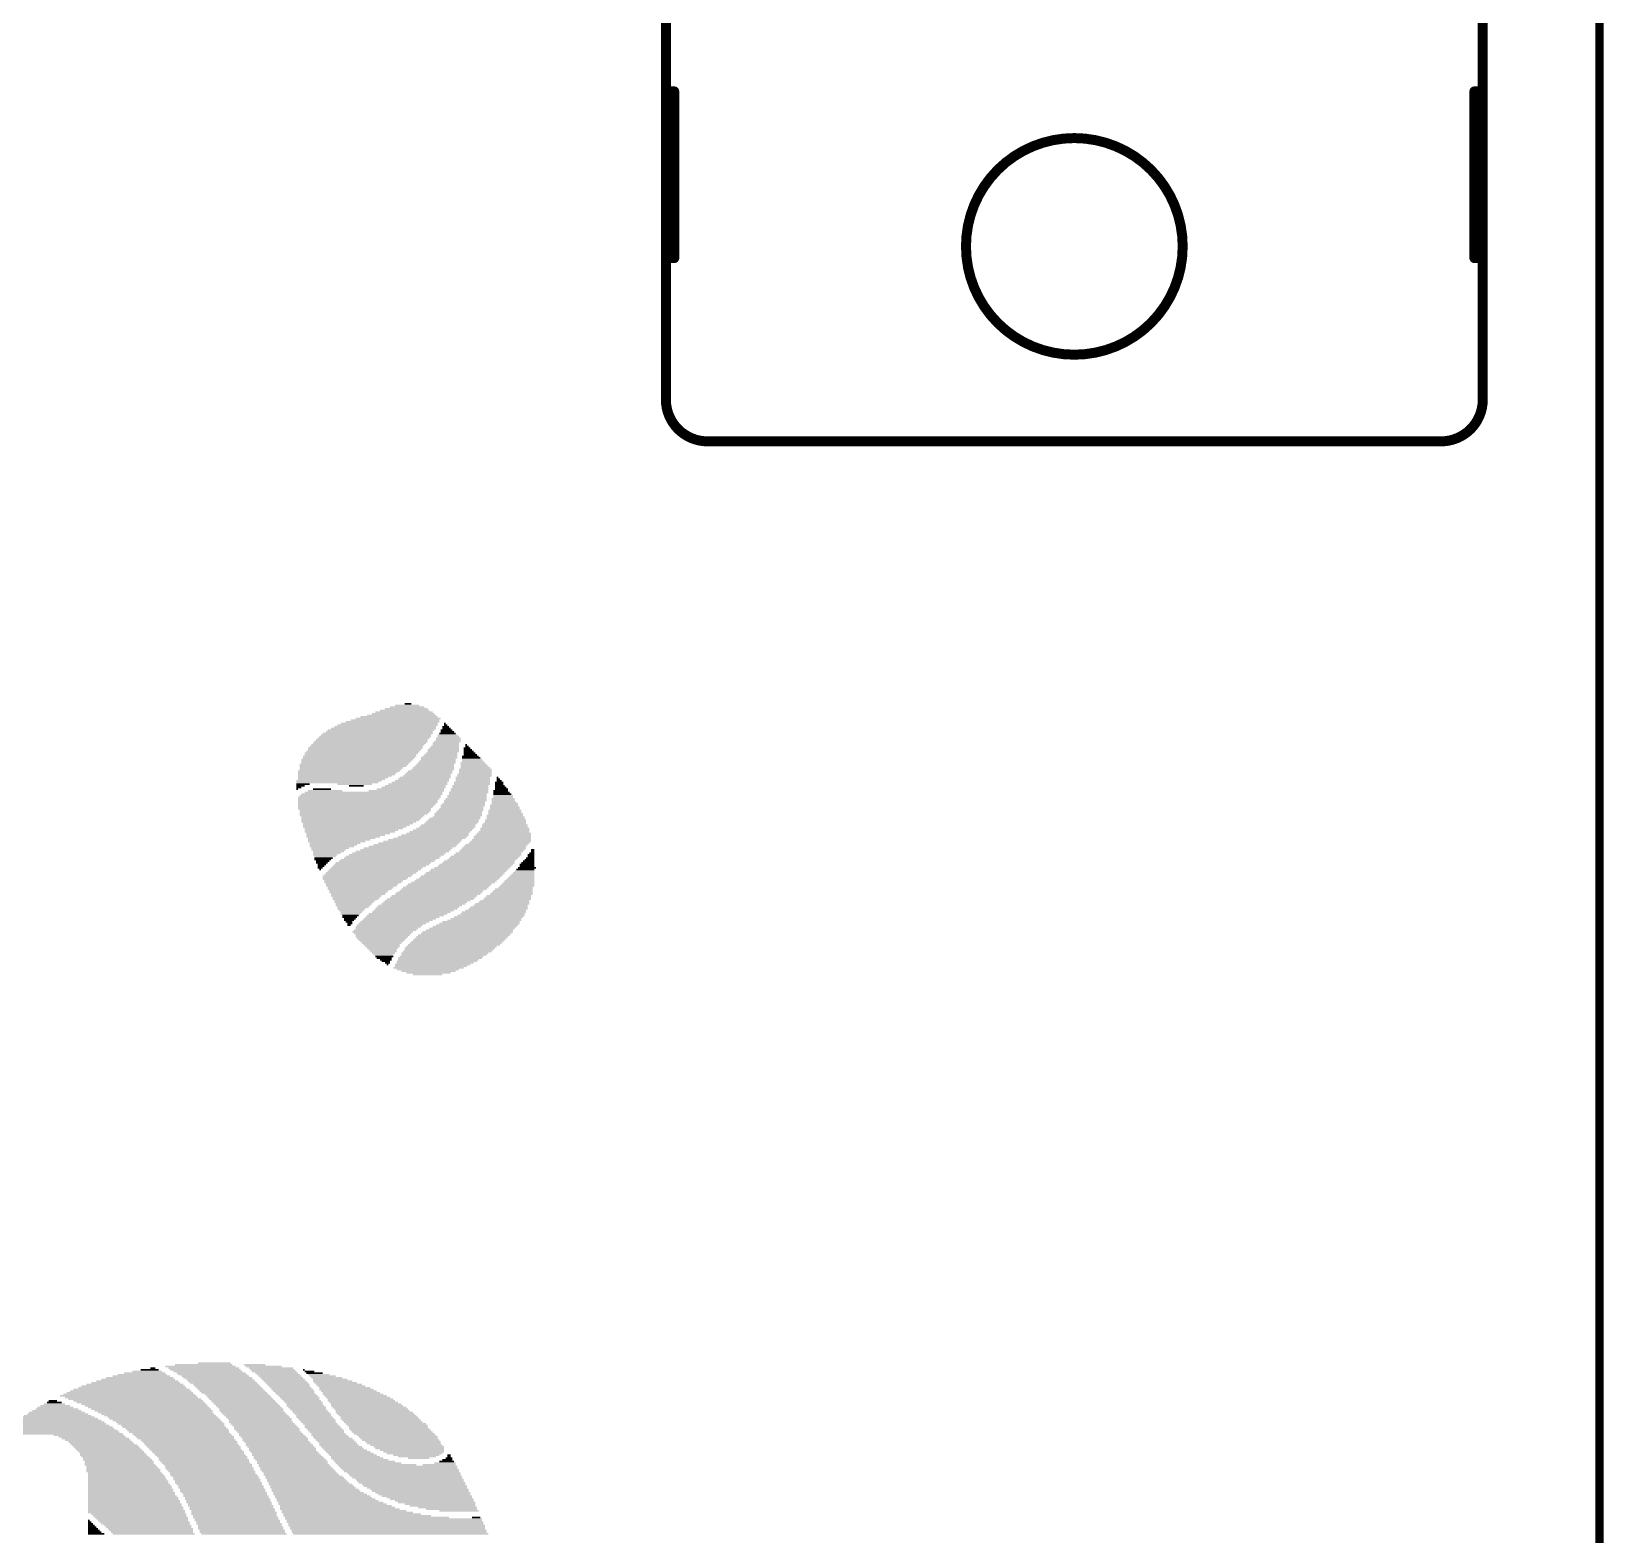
# Model space of a CAD drawing. Extents: x 0 to 158, y 0 to 111.
# Drawn here: x 134.11 to 158.06, y 22.84 to 45.75 of the extents above; entities that cross this region are included whole.
import ezdxf

# ---------------------------------------------------------------- set-up
doc = ezdxf.new("R2010")
doc.units = 0
doc.layers.add('20', color=53, linetype='CONTINUOUS')
doc.layers.add('21', color=53, linetype='CONTINUOUS')

# ---------------------------------------------------------------- blocks, each defined once
blk = doc.blocks.new('RECT')
blk.add_solid([(-0.5, -0.5), (0.5, -0.5), (-0.5, 0.5), (0.5, 0.5)])

msp = doc.modelspace()

# ---------------------------------------------------------------- linework, layer by layer
at = {"layer": '20', "const_width": 0.127}
msp.add_lwpolyline([(158, 4), (158, 104)], dxfattribs=at)
at = {"layer": '21', "const_width": 0.1524}
for points in [[(143.777, 65.16), (143.777, 44.84)], [(156.223, 44.84), (156.223, 65.16)], [(143.904, 44.84), (143.777, 44.84)], [(143.777, 44.84), (143.777, 42.3)], [(143.904, 42.3), (143.904, 44.84)], [(156.096, 42.3), (156.096, 44.84)], [(156.096, 44.84), (156.223, 44.84)], [(156.223, 42.3), (156.223, 44.84)], [(143.777, 42.3), (143.904, 42.3)], [(143.777, 42.3), (143.777, 40.141)], [(156.223, 42.3), (156.096, 42.3)], [(156.223, 40.141), (156.223, 42.3)], [(144.412, 39.506), (155.588, 39.506)]]:
    msp.add_lwpolyline(points, dxfattribs=at)
at = {"layer": '21'}
for points, const_width in [([(143.777, 44.8781, 1), (143.777, 44.8019)], 0.0762), ([(143.8151, 44.84, 1), (143.7389, 44.84)], 0.0762), ([(143.7389, 44.84, 1), (143.8151, 44.84)], 0.0762), ([(143.9421, 44.84, 1), (143.8659, 44.84)], 0.0762), ([(143.904, 44.8019, 1), (143.904, 44.8781)], 0.0762), ([(156.1341, 44.84, 1), (156.0579, 44.84)], 0.0762), ([(156.096, 44.8781, 1), (156.096, 44.8019)], 0.0762), ([(156.2611, 44.84, 1), (156.1849, 44.84)], 0.0762), ([(156.1849, 44.84, 1), (156.2611, 44.84)], 0.0762), ([(156.223, 44.8019, 1), (156.223, 44.8781)], 0.0762), ([(150, 40.8268, 1), (150, 44.1288, 1), (150, 40.8268)], 0.1524), ([(143.777, 42.3381, 1), (143.777, 42.2619)], 0.0762), ([(143.8151, 42.3, 1), (143.7389, 42.3)], 0.0762), ([(143.7389, 42.3, 1), (143.8151, 42.3)], 0.0762), ([(143.8659, 42.3, 1), (143.9421, 42.3)], 0.0762), ([(143.904, 42.2619, 1), (143.904, 42.3381)], 0.0762), ([(156.096, 42.3381, 1), (156.096, 42.2619)], 0.0762), ([(156.0579, 42.3, 1), (156.1341, 42.3)], 0.0762), ([(156.2611, 42.3, 1), (156.1849, 42.3)], 0.0762), ([(156.1849, 42.3, 1), (156.2611, 42.3)], 0.0762), ([(156.223, 42.2619, 1), (156.223, 42.3381)], 0.0762), ([(143.777, 40.141, 0.4142), (144.412, 39.506)], 0.1524), ([(143.8151, 40.141, 1), (143.7389, 40.141)], 0.0762), ([(143.7389, 40.141, 1), (143.8151, 40.141)], 0.0762), ([(155.588, 39.506, 0.4142), (156.223, 40.141)], 0.1524), ([(156.2611, 40.141, 1), (156.1849, 40.141)], 0.0762), ([(156.1849, 40.141, 1), (156.2611, 40.141)], 0.0762), ([(144.412, 39.5441, 1), (144.412, 39.4679)], 0.0762), ([(144.412, 39.4679, 1), (144.412, 39.5441)], 0.0762), ([(155.588, 39.5441, 1), (155.588, 39.4679)], 0.0762), ([(155.588, 39.4679, 1), (155.588, 39.5441)], 0.0762)]:
    msp.add_lwpolyline(points, format="xyb", dxfattribs=dict(at, const_width=const_width))

# ---------------------------------------------------------------- block references
at = {"layer": '21', "yscale": 0.025}
for p, xscale in [((139.835, 35.455), 0.525), ((139.835, 35.48), 0.375), ((139.8475, 35.505), 0.1), ((139.56, 35.205), 1.475), ((139.61, 35.23), 1.425), ((139.6475, 35.255), 1.35), ((139.6975, 35.28), 1.3), ((139.71, 35.305), 1.175), ((139.7475, 35.33), 1.05), ((139.7725, 35.355), 0.95), ((139.785, 35.38), 0.875), ((139.7975, 35.405), 0.75), ((139.8225, 35.43), 0.65), ((140.41, 35.205), 0.025), ((139.3225, 34.98), 1.7), ((139.3475, 35.005), 1.7), ((139.36, 35.03), 1.675), ((139.385, 35.055), 1.675), ((139.41, 35.08), 1.625), ((139.435, 35.105), 1.625), ((139.4725, 35.13), 1.6), ((139.4975, 35.155), 1.55), ((139.535, 35.18), 1.525), ((140.46, 34.98), 0.375), ((140.4475, 35.03), 0.3), ((140.46, 35.005), 0.325), ((140.4475, 35.055), 0.25), ((140.435, 35.105), 0.175), ((140.4475, 35.08), 0.2), ((140.4225, 35.155), 0.1), ((140.435, 35.13), 0.125), ((140.4225, 35.18), 0.05), ((139.135, 34.755), 1.725), ((139.1225, 34.73), 1.7), ((139.16, 34.78), 1.725), ((139.1975, 34.83), 1.75), ((139.185, 34.805), 1.725), ((139.21, 34.855), 1.725), ((139.235, 34.88), 1.725), ((139.26, 34.905), 1.725), ((139.285, 34.93), 1.725), ((139.2975, 34.955), 1.7), ((140.3475, 34.73), 0.5), ((140.36, 34.755), 0.475), ((140.385, 34.805), 0.475), ((140.385, 34.78), 0.475), ((140.3975, 34.83), 0.45), ((140.41, 34.855), 0.425), ((140.4225, 34.905), 0.4), ((140.4225, 34.88), 0.4), ((140.4475, 34.93), 0.4), ((140.46, 34.955), 0.375), ((140.7475, 34.83), 0.1), ((140.76, 34.805), 0.125), ((140.7725, 34.78), 0.15), ((140.785, 34.755), 0.175), ((140.7975, 34.73), 0.2), ((140.735, 34.88), 0.025), ((140.7475, 34.855), 0.05), ((139.0225, 34.58), 1.65), ((139.01, 34.555), 1.625), ((138.985, 34.53), 1.575), ((138.9725, 34.505), 1.55), ((139.0725, 34.655), 1.7), ((139.06, 34.63), 1.675), ((139.0475, 34.605), 1.65), ((139.11, 34.705), 1.725), ((139.0975, 34.68), 1.7), ((140.2225, 34.505), 0.65), ((140.235, 34.53), 0.625), ((140.2475, 34.555), 0.6), ((140.26, 34.58), 0.575), ((140.285, 34.605), 0.575), ((140.2975, 34.63), 0.55), ((140.3225, 34.68), 0.55), ((140.31, 34.655), 0.525), ((140.335, 34.705), 0.525), ((140.8725, 34.505), 0.5), ((140.835, 34.605), 0.375), ((140.8475, 34.58), 0.4), ((140.86, 34.555), 0.425), ((140.8725, 34.53), 0.45), ((140.7975, 34.705), 0.25), ((140.81, 34.68), 0.275), ((140.8225, 34.655), 0.3), ((140.835, 34.63), 0.325), ((138.7975, 34.33), 1.3), ((138.7725, 34.305), 1.25), ((138.2475, 34.28), 0.2), ((138.21, 34.255), 0.125), ((138.9475, 34.48), 1.55), ((138.9225, 34.455), 1.5), ((138.91, 34.43), 1.475), ((138.885, 34.405), 1.425), ((138.86, 34.38), 1.375), ((138.835, 34.355), 1.325), ((139.035, 34.28), 0.525), ((139.06, 34.255), 0.225), ((139.96, 34.255), 0.925), ((139.9975, 34.28), 0.9), ((140.0225, 34.305), 0.85), ((140.06, 34.33), 0.825), ((140.085, 34.355), 0.775), ((140.11, 34.38), 0.775), ((140.135, 34.405), 0.725), ((140.1475, 34.43), 0.7), ((140.1725, 34.455), 0.7), ((140.185, 34.48), 0.675), ((140.7975, 34.255), 0.55), ((140.8225, 34.305), 0.55), ((140.8225, 34.28), 0.55), ((140.835, 34.38), 0.525), ((140.835, 34.355), 0.525), ((140.835, 34.33), 0.525), ((140.86, 34.43), 0.525), ((140.86, 34.405), 0.525), ((140.8725, 34.48), 0.5), ((140.8725, 34.455), 0.5), ((141.235, 34.305), 0.125), ((141.235, 34.28), 0.125), ((141.2475, 34.255), 0.15), ((141.21, 34.38), 0.025), ((141.2225, 34.355), 0.05), ((141.235, 34.33), 0.075), ((138.185, 34.23), 0.075), ((138.16, 34.205), 0.025), ((139.26, 34.08), 2.175), ((139.2475, 34.055), 2.15), ((139.235, 34.03), 2.125), ((139.235, 34.005), 2.125), ((139.2725, 34.105), 2.15), ((139.2975, 34.13), 2.15), ((139.3225, 34.155), 2.1), ((138.585, 34.18), 0.525), ((138.535, 34.205), 0.275), ((139.8225, 34.18), 1.15), ((139.885, 34.205), 1.025), ((139.935, 34.23), 0.975), ((140.7225, 34.03), 0.65), ((140.71, 34.005), 0.625), ((140.735, 34.055), 0.625), ((140.7475, 34.105), 0.6), ((140.7475, 34.08), 0.6), ((140.7725, 34.155), 0.6), ((140.76, 34.13), 0.575), ((140.785, 34.205), 0.575), ((140.785, 34.18), 0.575), ((140.7975, 34.23), 0.55), ((141.2975, 34.055), 0.35), ((141.2975, 34.03), 0.35), ((141.31, 34.005), 0.375), ((141.26, 34.18), 0.225), ((141.2725, 34.155), 0.25), ((141.285, 34.13), 0.275), ((141.2975, 34.105), 0.3), ((141.2975, 34.08), 0.3), ((141.26, 34.23), 0.175), ((141.2725, 34.205), 0.2), ((139.2225, 33.98), 2.1), ((139.21, 33.955), 2.075), ((139.1975, 33.93), 2.05), ((139.185, 33.905), 2.025), ((139.1975, 33.88), 2), ((139.185, 33.855), 1.975), ((139.1725, 33.83), 1.95), ((139.1475, 33.805), 1.9), ((139.1475, 33.78), 1.85), ((140.585, 33.78), 0.725), ((140.61, 33.83), 0.725), ((140.61, 33.805), 0.725), ((140.6225, 33.855), 0.7), ((140.6475, 33.88), 0.7), ((140.66, 33.905), 0.675), ((140.685, 33.955), 0.675), ((140.6725, 33.93), 0.65), ((140.6975, 33.98), 0.65), ((141.3225, 33.805), 0.55), ((141.335, 33.78), 0.575), ((141.3225, 33.88), 0.5), ((141.3225, 33.855), 0.5), ((141.335, 33.83), 0.525), ((141.31, 33.955), 0.425), ((141.3225, 33.93), 0.45), ((141.3225, 33.905), 0.45), ((141.3225, 33.98), 0.4), ((139.135, 33.755), 1.825), ((139.1225, 33.73), 1.8), ((139.0975, 33.705), 1.75), ((139.085, 33.68), 1.675), ((139.06, 33.655), 1.625), ((139.035, 33.63), 1.575), ((139.0225, 33.605), 1.5), ((138.985, 33.58), 1.425), ((138.96, 33.555), 1.375), ((138.935, 33.53), 1.275), ((140.2975, 33.53), 0.95), ((140.335, 33.555), 0.925), ((140.3725, 33.58), 0.9), ((140.41, 33.605), 0.875), ((140.4475, 33.63), 0.85), ((140.46, 33.655), 0.825), ((140.4975, 33.68), 0.8), ((140.5225, 33.705), 0.8), ((140.535, 33.73), 0.775), ((140.56, 33.755), 0.775), ((141.31, 33.53), 0.825), ((141.31, 33.555), 0.775), ((141.3225, 33.605), 0.75), ((141.3225, 33.58), 0.75), ((141.3225, 33.655), 0.7), ((141.3225, 33.63), 0.7), ((141.3225, 33.68), 0.65), ((141.335, 33.73), 0.625), ((141.335, 33.705), 0.625), ((141.335, 33.755), 0.575), ((138.8975, 33.505), 1.2), ((138.86, 33.48), 1.125), ((138.835, 33.455), 1.025), ((138.7975, 33.43), 0.95), ((138.76, 33.405), 0.875), ((138.735, 33.38), 0.775), ((138.71, 33.355), 0.725), ((138.685, 33.33), 0.675), ((138.66, 33.305), 0.575), ((139.8475, 33.305), 1.35), ((139.91, 33.33), 1.325), ((139.96, 33.355), 1.275), ((140.01, 33.38), 1.225), ((140.06, 33.405), 1.175), ((140.11, 33.43), 1.125), ((140.1725, 33.455), 1.1), ((140.2225, 33.48), 1.05), ((140.26, 33.505), 1.025), ((141.16, 33.305), 0.975), ((141.1725, 33.33), 0.95), ((141.1975, 33.355), 0.95), ((141.235, 33.38), 0.925), ((141.26, 33.405), 0.925), ((141.2725, 33.43), 0.9), ((141.285, 33.48), 0.875), ((141.285, 33.455), 0.875), ((141.2975, 33.505), 0.85), ((138.635, 33.28), 0.525), ((138.635, 33.255), 0.475), ((138.61, 33.23), 0.425), ((138.585, 33.205), 0.375), ((138.585, 33.18), 0.325), ((138.56, 33.155), 0.275), ((138.5475, 33.13), 0.25), ((138.5475, 33.105), 0.2), ((138.535, 33.08), 0.175), ((138.535, 33.055), 0.125), ((139.4475, 33.055), 1.45), ((139.4725, 33.08), 1.45), ((139.5225, 33.105), 1.45), ((139.5475, 33.13), 1.45), ((139.5975, 33.155), 1.45), ((139.6225, 33.18), 1.45), ((139.6725, 33.205), 1.45), ((139.71, 33.23), 1.425), ((139.76, 33.255), 1.425), ((139.81, 33.28), 1.375), ((140.885, 33.055), 1.125), ((140.9225, 33.08), 1.1), ((140.935, 33.105), 1.075), ((140.9725, 33.13), 1.05), ((140.9975, 33.155), 1.05), ((141.0225, 33.18), 1.05), ((141.06, 33.205), 1.025), ((141.11, 33.255), 0.975), ((141.135, 33.28), 0.975), ((141.66, 33.055), 0.225), ((141.6725, 33.08), 0.2), ((141.685, 33.105), 0.175), ((141.6975, 33.13), 0.15), ((141.71, 33.155), 0.125), ((141.7225, 33.205), 0.1), ((141.7225, 33.18), 0.1), ((141.735, 33.23), 0.075), ((141.7475, 33.28), 0.05), ((141.7475, 33.255), 0.05), ((138.5225, 33.03), 0.1), ((138.51, 33.005), 0.075), ((138.51, 32.98), 0.025), ((139.2225, 32.88), 1.35), ((139.1975, 32.855), 1.3), ((139.185, 32.83), 1.275), ((139.2475, 32.905), 1.35), ((139.1725, 32.805), 1.2), ((139.285, 32.93), 1.375), ((139.31, 32.955), 1.375), ((139.3475, 32.98), 1.4), ((139.3725, 33.005), 1.4), ((139.41, 33.03), 1.425), ((140.5725, 32.805), 1.25), ((140.5975, 32.83), 1.25), ((140.635, 32.855), 1.225), ((140.66, 32.88), 1.225), ((140.6975, 32.905), 1.2), ((140.7225, 32.93), 1.2), ((140.76, 32.955), 1.175), ((140.785, 32.98), 1.175), ((140.8225, 33.005), 1.15), ((140.86, 33.03), 1.125), ((141.5475, 32.805), 0.45), ((141.56, 32.83), 0.425), ((141.5725, 32.855), 0.4), ((141.585, 32.88), 0.375), ((141.5975, 32.905), 0.35), ((141.61, 32.93), 0.325), ((141.6225, 32.955), 0.3), ((141.635, 32.98), 0.275), ((141.66, 33.005), 0.275), ((141.66, 33.03), 0.225), ((139.16, 32.78), 1.175), ((139.1475, 32.755), 1.1), ((139.135, 32.73), 1.075), ((139.11, 32.68), 0.975), ((139.0975, 32.655), 0.9), ((139.085, 32.63), 0.875), ((139.085, 32.605), 0.825), ((139.06, 32.58), 0.775), ((140.2475, 32.58), 1.3), ((140.2975, 32.605), 1.3), ((140.3225, 32.63), 1.3), ((140.36, 32.655), 1.275), ((140.3975, 32.68), 1.3), ((140.4225, 32.705), 1.3), ((140.46, 32.73), 1.275), ((140.485, 32.755), 1.275), ((140.535, 32.78), 1.275), ((141.385, 32.58), 0.675), ((141.4225, 32.605), 0.65), ((141.435, 32.63), 0.625), ((141.4475, 32.655), 0.6), ((141.46, 32.68), 0.575), ((141.485, 32.705), 0.525), ((141.51, 32.73), 0.525), ((141.5225, 32.755), 0.5), ((141.535, 32.78), 0.475), ((139.06, 32.555), 0.725), ((139.0475, 32.53), 0.7), ((139.035, 32.505), 0.625), ((139.0225, 32.48), 0.6), ((139.0225, 32.455), 0.55), ((139.01, 32.43), 0.525), ((139.01, 32.405), 0.475), ((138.985, 32.38), 0.425), ((138.985, 32.355), 0.375), ((138.985, 32.33), 0.325), ((139.8975, 32.33), 1.2), ((139.935, 32.355), 1.225), ((139.9725, 32.38), 1.25), ((139.9975, 32.405), 1.25), ((140.035, 32.43), 1.275), ((140.085, 32.455), 1.275), ((140.11, 32.48), 1.275), ((140.1475, 32.505), 1.3), ((140.185, 32.53), 1.325), ((140.2225, 32.555), 1.3), ((141.16, 32.33), 0.975), ((141.185, 32.355), 0.925), ((141.2225, 32.38), 0.9), ((141.235, 32.405), 0.875), ((141.26, 32.43), 0.825), ((141.285, 32.455), 0.825), ((141.31, 32.48), 0.775), ((141.3225, 32.505), 0.75), ((141.36, 32.53), 0.725), ((141.3725, 32.555), 0.7), ((138.9725, 32.305), 0.3), ((138.9725, 32.28), 0.25), ((138.96, 32.255), 0.225), ((138.96, 32.23), 0.175), ((138.9475, 32.205), 0.15), ((138.9475, 32.18), 0.1), ((138.96, 32.155), 0.075), ((138.9475, 32.13), 0.05), ((139.61, 32.155), 1.025), ((139.6475, 32.18), 1.05), ((139.685, 32.205), 1.075), ((139.7225, 32.23), 1.1), ((139.76, 32.255), 1.125), ((139.81, 32.28), 1.175), ((139.8475, 32.305), 1.2), ((140.86, 32.105), 1.275), ((140.8975, 32.13), 1.25), ((140.935, 32.155), 1.225), ((140.96, 32.18), 1.175), ((141.01, 32.205), 1.125), ((141.035, 32.23), 1.075), ((141.0725, 32.255), 1.05), ((141.11, 32.28), 1.025), ((141.135, 32.305), 0.975), ((139.46, 32.03), 0.925), ((139.4975, 32.055), 0.95), ((139.46, 32.005), 0.875), ((139.5225, 32.08), 0.95), ((139.46, 31.98), 0.825), ((139.4475, 31.955), 0.8), ((139.4475, 31.93), 0.75), ((139.4475, 31.905), 0.7), ((139.4475, 31.88), 0.65), ((139.4475, 31.855), 0.6), ((140.5725, 31.855), 1.4), ((140.5975, 31.88), 1.4), ((140.6225, 31.905), 1.4), ((140.6475, 31.93), 1.4), ((140.6725, 31.955), 1.4), ((140.6975, 31.98), 1.4), ((140.735, 32.005), 1.375), ((140.76, 32.03), 1.375), ((140.785, 32.055), 1.325), ((140.8225, 32.08), 1.3), ((139.4475, 31.83), 0.55), ((139.46, 31.805), 0.525), ((139.46, 31.78), 0.475), ((139.46, 31.755), 0.425), ((139.4725, 31.73), 0.4), ((139.4725, 31.705), 0.35), ((139.4725, 31.68), 0.3), ((139.485, 31.655), 0.275), ((139.485, 31.63), 0.225), ((140.335, 31.63), 1.275), ((140.36, 31.655), 1.275), ((140.41, 31.705), 1.325), ((140.3975, 31.68), 1.3), ((140.4475, 31.73), 1.35), ((140.485, 31.78), 1.375), ((140.4725, 31.755), 1.35), ((140.51, 31.805), 1.375), ((140.5475, 31.83), 1.4), ((139.51, 31.605), 0.175), ((139.51, 31.58), 0.125), ((139.535, 31.555), 0.075), ((139.535, 31.53), 0.025), ((140.16, 31.48), 1.075), ((140.2225, 31.53), 1.15), ((140.1975, 31.505), 1.1), ((140.285, 31.58), 1.225), ((140.26, 31.555), 1.175), ((140.1475, 31.455), 0.95), ((140.31, 31.605), 1.225), ((140.16, 31.43), 0.825), ((140.16, 31.405), 0.675), ((140.1475, 31.38), 0.45), ((135.96, 25.38), 0.075), ((136.685, 25.405), 1.075), ((136.735, 25.38), 1.075), ((136.735, 25.43), 0.875), ((136.8975, 25.455), 0.5), ((137.51, 25.43), 0.325), ((137.6475, 25.405), 0.55), ((137.76, 25.38), 0.675), ((135.6975, 25.155), 1.35), ((135.7225, 25.18), 1.25), ((135.735, 25.205), 1.125), ((135.76, 25.23), 1.025), ((135.785, 25.255), 0.875), ((135.7975, 25.28), 0.75), ((135.835, 25.305), 0.625), ((135.8725, 25.33), 0.45), ((135.91, 25.355), 0.275), ((136.76, 25.355), 1.075), ((136.7975, 25.33), 1.05), ((136.8475, 25.305), 1.05), ((136.8725, 25.28), 1.05), ((136.91, 25.255), 1.025), ((136.9475, 25.23), 1.05), ((136.985, 25.205), 1.025), ((137.01, 25.18), 1.025), ((137.035, 25.155), 1.025), ((137.785, 25.355), 0.675), ((137.81, 25.33), 0.675), ((137.8475, 25.305), 0.65), ((137.8725, 25.28), 0.65), ((137.8975, 25.255), 0.65), ((137.9225, 25.23), 0.65), ((137.9475, 25.205), 0.65), ((137.9725, 25.18), 0.65), ((137.9975, 25.155), 0.65), ((138.26, 25.355), 0.025), ((138.3475, 25.33), 0.15), ((138.4225, 25.305), 0.25), ((138.485, 25.28), 0.325), ((138.5475, 25.255), 0.4), ((138.61, 25.23), 0.475), ((138.66, 25.205), 0.525), ((138.6975, 25.18), 0.6), ((138.7475, 25.155), 0.65), ((135.585, 24.955), 2.075), ((135.5975, 24.98), 2), ((135.635, 24.93), 2.025), ((135.61, 25.005), 1.925), ((135.685, 24.905), 2.025), ((135.6225, 25.03), 1.85), ((135.635, 25.055), 1.775), ((135.6475, 25.08), 1.65), ((135.66, 25.105), 1.575), ((135.685, 25.13), 1.475), ((137.235, 24.98), 0.975), ((137.26, 24.955), 0.975), ((137.285, 24.93), 0.975), ((137.31, 24.905), 0.975), ((138.0225, 25.13), 0.65), ((138.035, 25.105), 0.625), ((138.06, 25.08), 0.625), ((138.085, 25.055), 0.625), ((138.11, 25.03), 0.625), ((138.1225, 25.005), 0.6), ((138.1475, 24.98), 0.6), ((138.1725, 24.955), 0.6), ((138.1975, 24.93), 0.6), ((138.21, 24.905), 0.575), ((138.7975, 25.13), 0.7), ((138.835, 25.105), 0.725), ((138.885, 25.08), 0.775), ((138.91, 25.055), 0.825), ((138.9475, 25.03), 0.85), ((138.985, 25.005), 0.875), ((139.01, 24.98), 0.925), ((139.0475, 24.955), 0.95), ((139.085, 24.93), 0.975), ((134.51, 24.68), 0.925), ((134.4975, 24.705), 0.85), ((134.4975, 24.73), 0.75), ((134.4975, 24.755), 0.65), ((134.4725, 24.78), 0.55), ((134.4725, 24.805), 0.45), ((134.46, 24.83), 0.325), ((134.46, 24.855), 0.225), ((134.435, 24.88), 0.125), ((135.735, 24.88), 1.975), ((135.7725, 24.855), 1.95), ((135.8225, 24.83), 1.9), ((135.86, 24.805), 1.875), ((135.8975, 24.78), 1.85), ((135.935, 24.755), 1.825), ((135.9725, 24.73), 1.8), ((135.9975, 24.705), 1.75), ((136.035, 24.68), 1.725), ((137.335, 24.88), 0.975), ((137.36, 24.855), 0.975), ((137.385, 24.83), 0.975), ((137.41, 24.805), 0.975), ((137.435, 24.78), 0.975), ((137.46, 24.755), 0.975), ((137.46, 24.73), 0.975), ((137.485, 24.705), 0.975), ((137.51, 24.68), 0.975), ((138.235, 24.88), 0.575), ((138.26, 24.855), 0.575), ((138.2725, 24.83), 0.55), ((138.285, 24.805), 0.575), ((138.31, 24.78), 0.575), ((138.3225, 24.755), 0.55), ((138.3475, 24.73), 0.55), ((138.3725, 24.705), 0.55), ((138.3975, 24.68), 0.55), ((139.135, 24.88), 1.025), ((139.1725, 24.855), 1.05), ((139.21, 24.83), 1.075), ((139.2225, 24.805), 1.1), ((139.26, 24.78), 1.125), ((139.285, 24.755), 1.125), ((139.31, 24.73), 1.125), ((139.335, 24.705), 1.175), ((139.36, 24.68), 1.175), ((134.56, 24.43), 1.725), ((134.5475, 24.455), 1.65), ((134.56, 24.48), 1.575), ((134.5475, 24.505), 1.5), ((134.535, 24.53), 1.425), ((134.5475, 24.555), 1.35), ((134.535, 24.58), 1.275), ((134.535, 24.605), 1.175), ((134.5225, 24.63), 1.1), ((134.51, 24.655), 1.025), ((136.0725, 24.655), 1.7), ((136.11, 24.63), 1.675), ((136.135, 24.605), 1.675), ((136.1725, 24.58), 1.65), ((136.21, 24.555), 1.625), ((136.235, 24.53), 1.625), ((136.26, 24.505), 1.575), ((136.285, 24.48), 1.575), ((136.3225, 24.455), 1.55), ((136.3475, 24.43), 1.55), ((137.535, 24.655), 0.975), ((137.56, 24.63), 0.975), ((137.585, 24.605), 0.975), ((137.5975, 24.58), 0.95), ((137.61, 24.555), 0.975), ((137.635, 24.53), 0.975), ((137.66, 24.505), 0.975), ((137.685, 24.48), 0.975), ((137.71, 24.43), 0.975), ((138.41, 24.655), 0.525), ((138.4225, 24.63), 0.55), ((138.4475, 24.605), 0.55), ((138.4725, 24.58), 0.55), ((138.485, 24.555), 0.525), ((138.51, 24.53), 0.525), ((138.535, 24.505), 0.525), ((138.5475, 24.48), 0.55), ((138.5725, 24.455), 0.55), ((138.5975, 24.43), 0.55), ((139.385, 24.655), 1.175), ((139.41, 24.63), 1.175), ((139.4225, 24.605), 1.2), ((139.4475, 24.58), 1.2), ((139.4725, 24.555), 1.2), ((139.51, 24.53), 1.225), ((139.535, 24.505), 1.225), ((139.5475, 24.48), 1.2), ((139.56, 24.455), 1.225), ((139.585, 24.43), 1.225), ((134.5725, 24.38), 1.85), ((134.56, 24.405), 1.775), ((134.985, 24.355), 1.075), ((135.035, 24.33), 1.025), ((135.085, 24.305), 1.025), ((135.16, 24.255), 0.975), ((135.185, 24.23), 0.975), ((136.36, 24.405), 1.525), ((136.3975, 24.38), 1.5), ((136.4225, 24.355), 1.5), ((136.4475, 24.33), 1.5), ((136.46, 24.305), 1.475), ((136.4975, 24.28), 1.45), ((136.5225, 24.255), 1.45), ((136.535, 24.23), 1.425), ((136.56, 24.205), 1.425), ((137.735, 24.405), 0.975), ((137.76, 24.38), 0.975), ((137.885, 24.205), 1.025), ((138.61, 24.405), 0.525), ((138.635, 24.38), 0.525), ((138.6475, 24.355), 0.55), ((138.6725, 24.33), 0.55), ((138.71, 24.305), 0.575), ((138.735, 24.28), 0.575), ((138.76, 24.255), 0.575), ((138.785, 24.23), 0.575), ((138.7975, 24.205), 0.6), ((139.61, 24.405), 1.225), ((139.635, 24.38), 1.225), ((139.6725, 24.355), 1.2), ((139.6975, 24.33), 1.2), ((139.71, 24.305), 1.175), ((139.735, 24.28), 1.175), ((139.7725, 24.255), 1.15), ((139.785, 24.23), 1.125), ((139.8225, 24.205), 1.1), ((135.36, 24.055), 1.025), ((135.385, 24.03), 1.025), ((135.41, 24.005), 1.025), ((135.4225, 23.98), 1.05), ((135.4475, 23.955), 1.05), ((136.585, 24.18), 1.425), ((136.5975, 24.155), 1.4), ((136.6225, 24.13), 1.4), ((136.6475, 24.105), 1.4), ((136.66, 24.08), 1.375), ((136.685, 24.055), 1.375), ((136.71, 24.03), 1.375), ((136.7225, 24.005), 1.35), ((136.735, 23.98), 1.375), ((136.7475, 23.955), 1.35), ((137.91, 24.18), 1.025), ((137.935, 24.155), 1.025), ((137.935, 24.13), 1.025), ((137.96, 24.105), 1.025), ((137.985, 24.08), 1.025), ((137.9975, 24.055), 1.05), ((138.0225, 24.03), 1.05), ((138.035, 24.005), 1.075), ((138.06, 23.98), 1.075), ((138.085, 23.955), 1.075), ((138.835, 24.18), 0.625), ((138.86, 24.155), 0.625), ((138.8975, 24.13), 0.65), ((138.935, 24.105), 0.675), ((138.9725, 24.08), 0.7), ((139.01, 24.055), 0.725), ((139.0475, 24.03), 0.75), ((139.0725, 24.005), 0.8), ((139.1225, 23.98), 0.85), ((139.185, 23.955), 0.925), ((139.86, 24.18), 1.075), ((139.8725, 24.155), 1.05), ((139.91, 24.13), 0.975), ((139.935, 24.105), 0.925), ((139.9475, 24.08), 0.85), ((139.9725, 24.055), 0.7), ((139.985, 24.03), 0.575), ((140.01, 24.005), 0.325), ((140.435, 23.955), 0.225), ((140.4475, 23.98), 0.15), ((140.4725, 24.005), 0.1), ((140.4725, 24.055), 0.05), ((140.4725, 24.03), 0.05), ((135.4475, 23.93), 1.05), ((135.46, 23.905), 1.075), ((135.485, 23.88), 1.075), ((135.4975, 23.855), 1.1), ((135.51, 23.83), 1.125), ((135.51, 23.805), 1.125), ((135.535, 23.78), 1.125), ((135.5475, 23.755), 1.15), ((135.56, 23.73), 1.175), ((135.56, 23.705), 1.175), ((136.7725, 23.93), 1.35), ((136.7975, 23.905), 1.35), ((136.81, 23.88), 1.325), ((136.8225, 23.855), 1.35), ((136.835, 23.83), 1.325), ((136.86, 23.805), 1.325), ((136.8725, 23.78), 1.3), ((136.885, 23.755), 1.325), ((136.91, 23.73), 1.325), ((136.9225, 23.705), 1.3), ((138.085, 23.93), 1.075), ((138.11, 23.905), 1.075), ((138.1225, 23.88), 1.1), ((138.1475, 23.855), 1.1), ((138.16, 23.83), 1.125), ((138.185, 23.805), 1.125), ((138.21, 23.78), 1.125), ((138.2225, 23.755), 1.15), ((138.26, 23.73), 1.175), ((138.2725, 23.705), 1.2), ((139.3725, 23.905), 1.2), ((139.6975, 23.88), 1.8), ((139.71, 23.855), 1.775), ((139.735, 23.83), 1.775), ((139.7475, 23.805), 1.75), ((139.785, 23.78), 1.725), ((139.7975, 23.755), 1.7), ((139.8225, 23.73), 1.7), ((139.835, 23.705), 1.675), ((140.3225, 23.905), 0.5), ((140.41, 23.93), 0.325), ((135.5725, 23.68), 1.2), ((135.585, 23.655), 1.225), ((135.585, 23.63), 1.225), ((135.5975, 23.605), 1.25), ((135.61, 23.58), 1.275), ((135.61, 23.555), 1.275), ((135.6225, 23.53), 1.3), ((135.6225, 23.505), 1.3), ((135.635, 23.48), 1.325), ((136.935, 23.68), 1.325), ((136.9475, 23.655), 1.3), ((136.96, 23.63), 1.325), ((136.9725, 23.605), 1.3), ((136.9975, 23.58), 1.3), ((136.9975, 23.555), 1.3), ((137.0225, 23.53), 1.3), ((137.0225, 23.505), 1.3), ((137.0475, 23.48), 1.3), ((138.2975, 23.68), 1.2), ((138.31, 23.655), 1.225), ((138.335, 23.63), 1.225), ((138.36, 23.605), 1.275), ((138.385, 23.58), 1.275), ((138.3975, 23.555), 1.3), ((138.435, 23.53), 1.325), ((138.4475, 23.505), 1.35), ((138.485, 23.48), 1.375), ((139.8725, 23.68), 1.65), ((139.885, 23.655), 1.625), ((139.91, 23.63), 1.625), ((139.935, 23.605), 1.575), ((139.96, 23.58), 1.575), ((139.985, 23.555), 1.525), ((140.0225, 23.53), 1.5), ((140.035, 23.505), 1.475), ((140.0725, 23.48), 1.45), ((135.635, 23.455), 1.325), ((135.6475, 23.43), 1.35), ((135.66, 23.405), 1.375), ((135.66, 23.38), 1.375), ((135.6725, 23.355), 1.4), ((135.6725, 23.33), 1.4), ((135.685, 23.305), 1.425), ((135.685, 23.28), 1.425), ((135.6975, 23.255), 1.45), ((135.6975, 23.23), 1.45), ((137.06, 23.455), 1.275), ((137.0725, 23.43), 1.3), ((137.085, 23.405), 1.275), ((137.0975, 23.38), 1.3), ((137.11, 23.355), 1.275), ((137.1225, 23.33), 1.3), ((137.135, 23.305), 1.275), ((137.1475, 23.28), 1.3), ((137.16, 23.255), 1.275), ((137.1725, 23.23), 1.3), ((138.51, 23.455), 1.425), ((138.5475, 23.43), 1.45), ((138.56, 23.405), 1.475), ((138.5975, 23.38), 1.5), ((138.6225, 23.355), 1.55), ((138.6725, 23.33), 1.6), ((138.6975, 23.305), 1.65), ((138.7475, 23.28), 1.7), ((138.7725, 23.255), 1.75), ((138.81, 23.23), 1.825), ((140.0975, 23.455), 1.4), ((140.135, 23.43), 1.375), ((140.1725, 23.405), 1.3), ((140.21, 23.38), 1.275), ((140.2475, 23.355), 1.2), ((140.285, 23.33), 1.175), ((140.335, 23.305), 1.075), ((140.4475, 23.255), 0.9), ((140.51, 23.23), 0.775), ((135.71, 23.205), 1.475), ((135.71, 23.18), 1.475), ((134.985, 23.055), 0.025), ((134.9975, 23.03), 0.05), ((135.01, 23.005), 0.075), ((135.7475, 23.155), 1.45), ((135.76, 23.13), 1.425), ((135.785, 23.105), 1.425), ((135.7975, 23.08), 1.4), ((135.81, 23.055), 1.375), ((135.835, 23.03), 1.375), ((135.8475, 23.005), 1.35), ((137.185, 23.205), 1.275), ((137.1975, 23.18), 1.3), ((137.1975, 23.155), 1.3), ((137.21, 23.13), 1.275), ((137.2225, 23.105), 1.3), ((137.235, 23.08), 1.275), ((137.2475, 23.055), 1.3), ((137.26, 23.03), 1.275), ((137.2725, 23.005), 1.3), ((138.8725, 23.205), 1.9), ((138.9225, 23.18), 2), ((138.9975, 23.155), 2.1), ((139.0725, 23.13), 2.25), ((139.2225, 23.105), 2.5), ((139.4725, 23.08), 3), ((139.485, 23.055), 2.975), ((139.4975, 23.03), 3), ((139.51, 23.005), 2.975), ((140.6225, 23.205), 0.6), ((140.885, 23.105), 0.125), ((135.0225, 22.98), 0.1), ((135.035, 22.955), 0.125), ((135.0475, 22.93), 0.15), ((135.06, 22.905), 0.175), ((135.0725, 22.88), 0.2), ((135.0975, 22.855), 0.25), ((135.885, 22.98), 1.325), ((135.8975, 22.955), 1.3), ((135.9225, 22.93), 1.3), ((135.935, 22.905), 1.275), ((135.9475, 22.88), 1.25), ((135.9725, 22.855), 1.25), ((137.285, 22.98), 1.275), ((137.2975, 22.955), 1.3), ((137.2975, 22.93), 1.3), ((137.3225, 22.905), 1.3), ((137.3225, 22.88), 1.3), ((137.3475, 22.855), 1.3), ((139.5225, 22.98), 3), ((139.535, 22.955), 2.975), ((139.535, 22.93), 2.975), ((139.56, 22.905), 2.975), ((139.56, 22.88), 2.975), ((139.585, 22.855), 2.975)]:
    msp.add_blockref('RECT', p, dxfattribs=dict(at, xscale=xscale))
for p in [(141.0725, 33.23), (139.1225, 32.705), (139.5475, 32.105), (139.5725, 32.13), (137.0725, 25.13), (137.0975, 25.105), (137.1225, 25.08), (137.1475, 25.055), (137.1725, 25.03), (137.1975, 25.005), (139.1225, 24.905), (137.6975, 24.455), (135.1225, 24.28), (135.2225, 24.205), (137.7725, 24.355), (137.7975, 24.33), (137.8225, 24.305), (137.8225, 24.28), (137.8475, 24.255), (137.8725, 24.23), (135.2475, 24.18), (135.2725, 24.155), (135.2975, 24.13), (135.3225, 24.105), (135.3475, 24.08), (139.2475, 23.93), (140.3725, 23.28)]:
    msp.add_blockref('RECT', p, dxfattribs=at)

doc.saveas('drawing.dxf')
